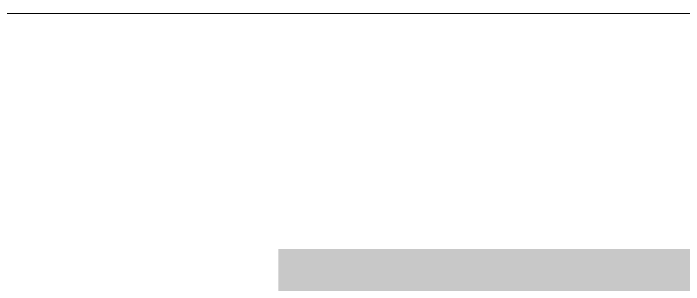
# Model space of a CAD drawing. Extents: x 990 to 1091, y 469 to 823.
# Drawn here: x 1073.697 to 1077.369, y 768.982 to 770.47 of the extents above; entities that cross this region are included whole.
import ezdxf

# ---------------------------------------------------------------- set-up
doc = ezdxf.new("R2010")
doc.units = 0
doc.header["$MEASUREMENT"] = 0
doc.layers.add('UG-Khartosha', color=252, linetype='CONTINUOUS', lineweight=20)
doc.layers.add('UGCE-Logo', color=5, linetype='CONTINUOUS', lineweight=0)

# ---------------------------------------------------------------- blocks, each defined once
blk = doc.blocks.new('UGCE Logo 2')
at = {"layer": 'UGCE-Logo', "true_color": 0xffffff}
blk.add_hatch(color=7, dxfattribs=at).paths.add_polyline_path([(107380, 60870), (107380, 0), (0, 0), (0, 60870)])

msp = doc.modelspace()

# ---------------------------------------------------------------- linework, layer by layer
at = {"layer": 'UG-Khartosha', "color": 14}
msp.add_line((1069.7396, 770.4698), (1085.2298, 770.4698), dxfattribs=at)
msp.add_line((1069.7396, 770.4698), (1085.2298, 770.4698), dxfattribs=at)
msp.add_line((1069.7396, 770.4698), (1085.2298, 770.4698), dxfattribs=at)
msp.add_line((1069.7396, 770.4698), (1085.2298, 770.4698), dxfattribs=at)
msp.add_line((1069.7396, 770.4698), (1085.2298, 770.4698), dxfattribs=at)
msp.add_line((1069.7396, 770.4698), (1085.2298, 770.4698), dxfattribs=at)

# ---------------------------------------------------------------- block references
at = {"layer": 'UGCE-Logo', "color": 7, "xscale": 4.14772177351e-05, "yscale": 4.14772177351e-05, "zscale": 4.14772177351e-05}
msp.add_blockref('UGCE Logo 2', (1075.149, 766.6531), dxfattribs=at)

doc.saveas('drawing.dxf')
